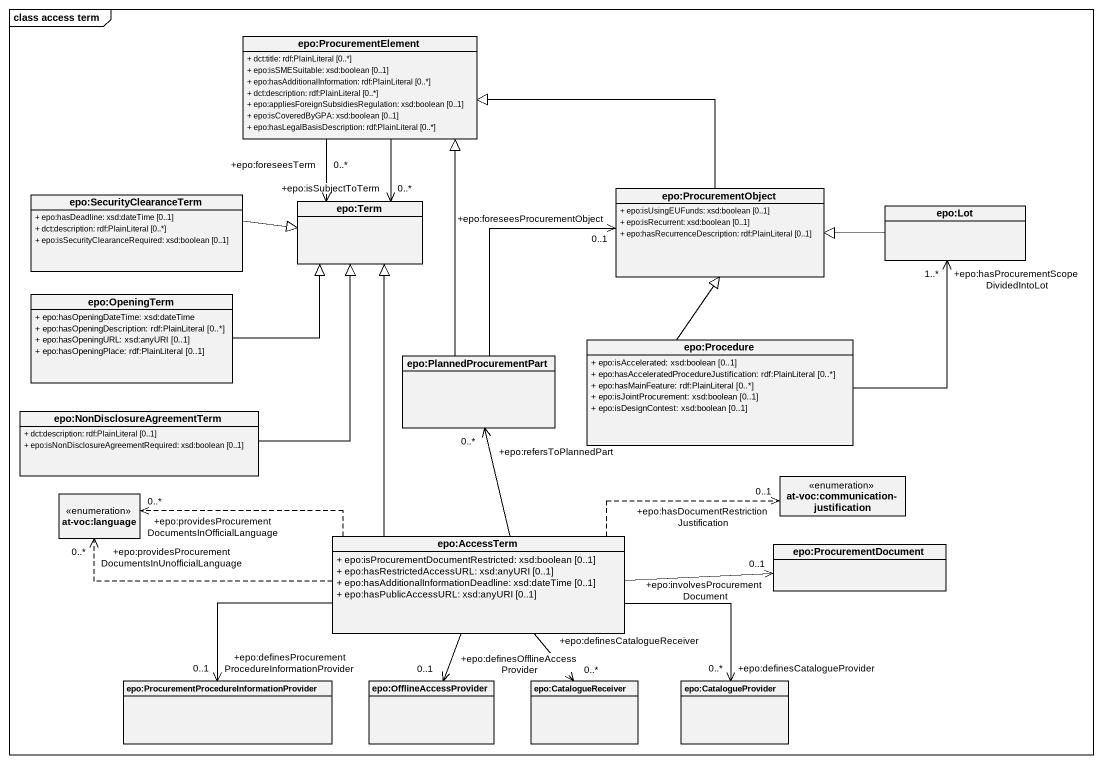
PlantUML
@startuml
mainframe class access term
hide circle
hide empty members
skinparam classAttributeIconSize 0
class "epo:ProcurementElement" as epo_ProcurementElement {
  + dct:title: rdf:PlainLiteral [0..*]
  + epo:isSMESuitable: xsd:boolean [0..1]
  + epo:hasAdditionalInformation: rdf:PlainLiteral [0..*]
  + dct:description: rdf:PlainLiteral [0..*]
  + epo:appliesForeignSubsidiesRegulation: xsd:boolean [0..1]
  + epo:isCoveredByGPA: xsd:boolean [0..1]
  + epo:hasLegalBasisDescription: rdf:PlainLiteral [0..*]
}
class "epo:SecurityClearanceTerm" as epo_SecurityClearanceTerm {
  + epo:hasDeadline: xsd:dateTime [0..1]
  + dct:description: rdf:PlainLiteral [0..*]
  + epo:isSecurityClearanceRequired: xsd:boolean [0..1]
}
class "epo:ProcurementObject" as epo_ProcurementObject {
  + epo:isUsingEUFunds: xsd:boolean [0..1]
  + epo:isRecurrent: xsd:boolean [0..1]
  + epo:hasRecurrenceDescription: rdf:PlainLiteral [0..1]
}
class "epo:Term" as epo_Term
class "epo:Lot" as epo_Lot
class "epo:OpeningTerm" as epo_OpeningTerm {
  + epo:hasOpeningDateTime: xsd:dateTime
  + epo:hasOpeningDescription: rdf:PlainLiteral [0..*]
  + epo:hasOpeningURL: xsd:anyURI [0..1]
  + epo:hasOpeningPlace: rdf:PlainLiteral [0..1]
}
class "epo:PlannedProcurementPart" as epo_PlannedProcurementPart
class "epo:Procedure" as epo_Procedure {
  + epo:isAccelerated: xsd:boolean [0..1]
  + epo:hasAcceleratedProcedureJustification: rdf:PlainLiteral [0..*]
  + epo:hasMainFeature: rdf:PlainLiteral [0..*]
  + epo:isJointProcurement: xsd:boolean [0..1]
  + epo:isDesignContest: xsd:boolean [0..1]
}
class "epo:NonDisclosureAgreementTerm" as epo_NonDisclosureAgreementTe {
  + dct:description: rdf:PlainLiteral [0..1]
  + epo:isNonDisclosureAgreementRequired: xsd:boolean [0..1]
}
enum "at-voc:communication-justification" as at_voc_communication
enum "at-voc:language" as at_voc_language
class "epo:AccessTerm" as epo_AccessTerm {
  + epo:isProcurementDocumentRestricted: xsd:boolean [0..1]
  + epo:hasRestrictedAccessURL: xsd:anyURI [0..1]
  + epo:hasAdditionalInformationDeadline: xsd:dateTime [0..1]
  + epo:hasPublicAccessURL: xsd:anyURI [0..1]
}
class "epo:ProcurementDocument" as epo_ProcurementDocument
class "epo:ProcurementProcedureInformationProvider" as epo_ProcurementProcedureInfo
class "epo:OfflineAccessProvider" as epo_OfflineAccessProvider
class "epo:CatalogueReceiver" as epo_CatalogueReceiver
class "epo:CatalogueProvider" as epo_CatalogueProvider
epo_ProcurementElement --> "+epo:isSubjectToTerm\n0..*" epo_Term
epo_ProcurementElement --> "+epo:foreseesTerm\n0..*" epo_Term
epo_SecurityClearanceTerm -right-|> epo_Term
epo_ProcurementObject -left-|> epo_ProcurementElement
epo_Lot -left-|> epo_ProcurementObject
epo_OpeningTerm -right-|> epo_Term
epo_PlannedProcurementPart -up-|> epo_ProcurementElement
epo_PlannedProcurementPart -up-> "+epo:foreseesProcurementObject\n0..1" epo_ProcurementObject
epo_Procedure -up-|> epo_ProcurementObject
epo_Procedure -up-> "+epo:hasProcurementScopeDividedIntoLot\n1..*" epo_Lot
epo_NonDisclosureAgreementTe -up-|> epo_Term
epo_AccessTerm -up-|> epo_Term
epo_AccessTerm -up-> "+epo:refersToPlannedPart\n0..*" epo_PlannedProcurementPart
epo_AccessTerm .right.> "+epo:hasDocumentRestrictionJustification\n0..1" at_voc_communication
epo_AccessTerm .left.> "+epo:providesProcurementDocumentsInOfficialLanguage\n0..*" at_voc_language
epo_AccessTerm .left.> "+epo:providesProcurementDocumentsInUnofficialLanguage\n0..*" at_voc_language
epo_AccessTerm -right-> "+epo:involvesProcurementDocument\n0..1" epo_ProcurementDocument
epo_AccessTerm -left-> "+epo:definesProcurementProcedureInformationProvider\n0..1" epo_ProcurementProcedureInfo
epo_AccessTerm --> "+epo:definesOfflineAccessProvider\n0..1" epo_OfflineAccessProvider
epo_AccessTerm --> "+epo:definesCatalogueReceiver\n0..*" epo_CatalogueReceiver
epo_AccessTerm -right-> "+epo:definesCatalogueProvider\n0..*" epo_CatalogueProvider
@enduml
